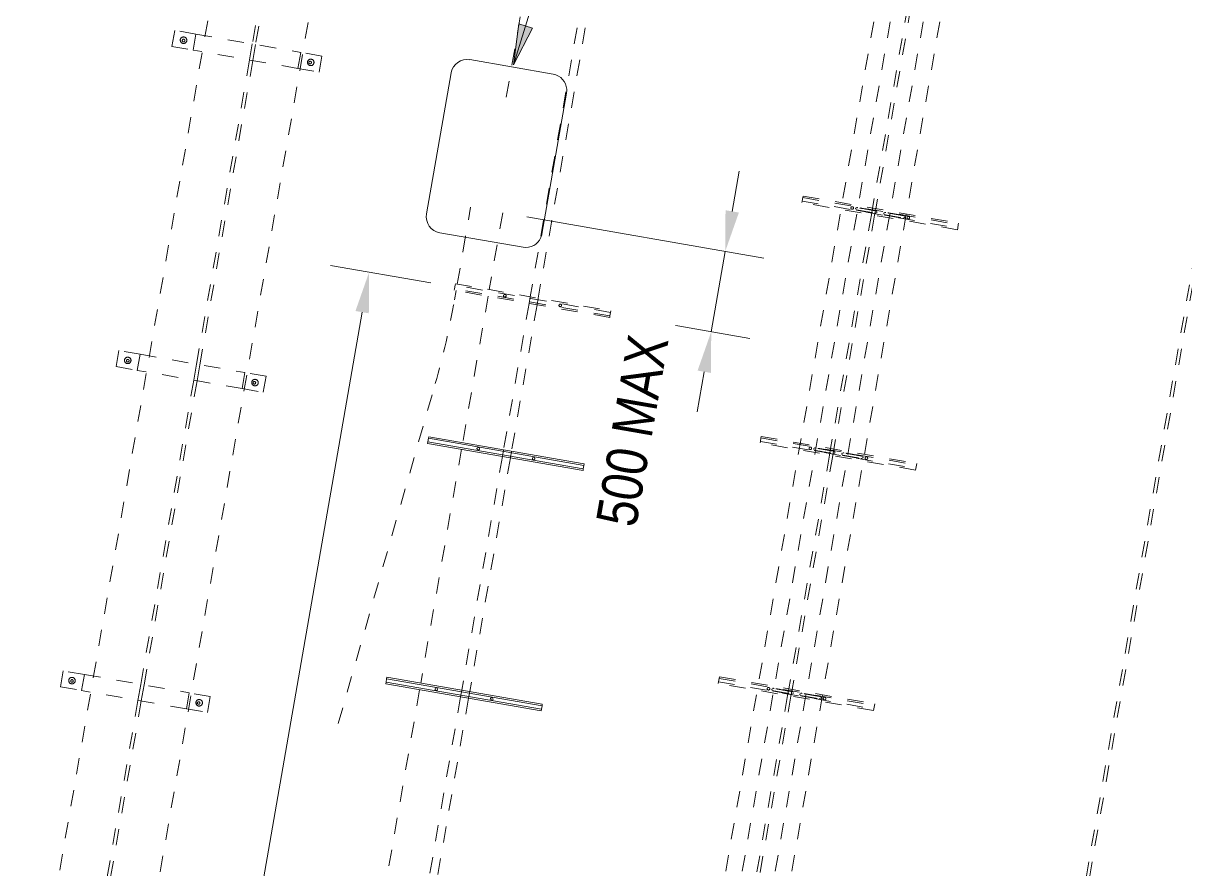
# Model space of a CAD drawing. Header units: metres. Extents: x 2 to 65, y 3 to 557.
# Drawn here: x 36.55 to 43.69, y 521.3 to 526.5 of the extents above; entities that cross this region are included whole.
import ezdxf

# ---------------------------------------------------------------- set-up
doc = ezdxf.new("R2010")
doc.units = ezdxf.units.M
doc.linetypes.add('Dash - Tight', pattern=[0.0045, 0.003, -0.0015])
doc.linetypes.add('JacobsDash', pattern=[0.0045, 0.003, -0.0015])
doc.layers.get('Defpoints').update_dxf_attribs({"color": 41})
for name, color, linetype, lineweight in [('A-ANNO-DIMS', 7, 'Continuous', 9), ('A-DETL', 7, 'Continuous', 13), ('A-GENM', 7, 'Continuous', 35), ('G-ANNO-TEXT', 7, 'Continuous', 9), ('S-BEAM', 7, 'Continuous', 50), ('S-BEAM-HDLN', 7, 'JacobsDash', 18)]:
    doc.layers.add(name, color=color, linetype=linetype, lineweight=lineweight)
doc.styles.add('Arial Narrow_5', font='ARIALN.TTF', dxfattribs={"height": 0.25})
doc.dimstyles.new('Dimension_Standard_O__mm__1', dxfattribs={"dimscale": 0.3048, "dimtxt": 0.255858, "dimasz": 0.82021, "dimexe": 0.787402, "dimexo": 0.492126, "dimgap": 0.492126, "dimtad": 1, "dimdec": 0, "dimlfac": 1000, "dimzin": 0, "dimdsep": 46, "dimtxsty": 'Arial Narrow_5', "dimsah": 1, "dimcen": 0.09, "dimaunit": 1, "dimadec": 4, "dimazin": 0, "dimtfac": 1, "dimtdec": 4, "dimtix": 1, "dimtmove": 0, "dimatfit": 3, "dimfxl": 1, "dimtvp": 1, "dimtfill": 1, "dimtolj": 1, "dimtzin": 0, "dimlwd": 18, "dimlwe": 18, "dimarcsym": 2})
doc.dimstyles.new('Dimension_Standard_O__mm__2', dxfattribs={"dimscale": 0.3048, "dimtxt": 0.255858, "dimasz": 0.82021, "dimexe": 0.787402, "dimexo": 0.492126, "dimgap": 0.492126, "dimtad": 1, "dimdec": 0, "dimlfac": 1000, "dimzin": 0, "dimdsep": 46, "dimtxsty": 'Arial Narrow_5', "dimsah": 1, "dimcen": 0.09, "dimaunit": 1, "dimadec": 4, "dimazin": 0, "dimtfac": 1, "dimtdec": 4, "dimtix": 1, "dimtmove": 2, "dimatfit": 3, "dimfxl": 1, "dimtvp": 1, "dimtfill": 1, "dimtolj": 1, "dimtzin": 0, "dimlwd": 18, "dimlwe": 18, "dimarcsym": 2})

# ---------------------------------------------------------------- blocks, each defined once
blk = doc.blocks.new('T2DPAA-T2D-C3S-TF-XRF-100102_dwg-40805790-DRG-2873251 - SERVICE SUPPORT GENERAL ARRANGEMENT PLAN')
at = {"lineweight": 18}
for p, q in [((41.3904, -680.943), (40.5138, -681.0197)), ((41.5441, -681.5519), (41.4988, -681.0339)), ((40.4229, -681.128), (40.4682, -681.6461)), ((40.5765, -681.737), (41.4532, -681.6603))]:
    blk.add_line(p, q, dxfattribs=at)
at = {"color": 1, "linetype": 'Dash - Tight', "lineweight": 18, "true_color": 0xff0000}
for p, q in [((41.3341, -681.3093), (42.1203, -681.2405)), ((37.3476, -681.2994), (39.5195, -681.3396)), ((40.1456, -681.3129), (40.6241, -681.2711)), ((40.048, -681.3215), (40.1048, -681.3165)), ((40.1222, -681.5157), (39.2117, -681.5954)), ((40.6415, -681.4703), (40.163, -681.5122)), ((39.1708, -681.599), (37.7174, -681.7261)), ((37.6765, -681.7297), (36.2231, -681.8569))]:
    blk.add_line(p, q, dxfattribs=at)
at = {"lineweight": 18}
for centre, start, end in [((41.3991, -681.0426), 5.00012, 95.00012), ((40.5225, -681.1193), 95.00012, 185.00012), ((41.4445, -681.5607), 288.01938, 5.00012), ((40.5678, -681.6374), 185.00012, 261.991), ((41.4445, -681.5607), 275.00012, 287.72611), ((40.5678, -681.6374), 262.28426, 275.00012)]:
    blk.add_arc(centre, 0.1, start, end, dxfattribs=at)
at = {"color": 1, "linetype": 'Dash - Tight', "lineweight": 18, "true_color": 0xff0000}
blk.add_arc((39.6122, -676.3405), 5, 268.93822, 275.00012, dxfattribs=at)
blk = doc.blocks.new('T2DPAA-T2D-PWC-TF-M2D-100101_TrafficSigDesign_rvt-1-DRG-2873251 - SERVICE SUPPORT GENERAL ARRANGEMENT PLAN')
at = {"color": 1, "linetype": 'Dash - Tight', "lineweight": 18, "true_color": 0xff0000, "rotation": 75.11694444444437}
blk.add_blockref('T2DPAA-T2D-C3S-TF-XRF-100102_dwg-40805790-DRG-2873251 - SERVICE SUPPORT GENERAL ARRANGEMENT PLAN', (-1792.1969, 661.0881), dxfattribs=at)
blk = doc.blocks.new('11_GEN_BR08_2 Conduits_Support - 11_GEN_2x100 COMMS-8963229-DRG-2873251 - SERVICE SUPPORT GENERAL ARRANGEMENT PLAN')
at = {"layer": 'A-GENM', "lineweight": 9}
for p, q in [((-0.485, 0.011), (-0.485, 0.0205)), ((-0.485, 0.0205), (0.485, 0.0205)), ((-0.485, -0.011), (-0.485, 0.011)), ((0.485, 0.011), (-0.485, 0.011)), ((0.485, 0.0205), (0.485, 0.011)), ((0.485, 0.011), (0.485, -0.011)), ((-0.485, -0.0205), (-0.485, -0.011)), ((0.485, -0.011), (-0.485, -0.011)), ((0.485, -0.0205), (-0.485, -0.0205)), ((0.485, -0.011), (0.485, -0.0205))]:
    blk.add_line(p, q, dxfattribs=at)
for centre, start, end in [((-0.173, 0), 90, 270), ((-0.173, 0), 270, 90), ((0.173, 0), 90, 270), ((0.173, 0), 270, 90)]:
    blk.add_arc(centre, 0.008, start, end, dxfattribs=at)
blk = doc.blocks.new('11_GEN_BR08_2 Conduits_Support - 11_GEN_2x100 COMMS-V4-DRG-2873251 - SERVICE SUPPORT GENERAL ARRANGEMENT PLAN')
at = {"layer": 'A-GENM', "linetype": 'JacobsDash', "lineweight": 9}
for p, q in [((-0.485, 0.011), (-0.485, 0.0205)), ((-0.485, 0.0205), (0.485, 0.0205)), ((-0.485, -0.011), (-0.485, 0.011)), ((0.485, 0.011), (-0.485, 0.011)), ((0.485, 0.0205), (0.485, 0.011)), ((0.485, 0.011), (0.485, -0.011)), ((-0.485, -0.0205), (-0.485, -0.011)), ((0.485, -0.011), (-0.485, -0.011)), ((0.485, -0.0205), (-0.485, -0.0205)), ((0.485, -0.011), (0.485, -0.0205))]:
    blk.add_line(p, q, dxfattribs=at)
for centre, start, end in [((-0.173, 0), 90, 270), ((-0.173, 0), 270, 90), ((0.173, 0), 90, 270), ((0.173, 0), 270, 90)]:
    blk.add_arc(centre, 0.008, start, end, dxfattribs=at)
blk = doc.blocks.new('11_GEN_BR08_Utilities_Support - 11_GEN_Type 4_Conduits-9349635-DRG-2873251 - SERVICE SUPPORT GENERAL ARRANGEMENT PLAN')
at = {"layer": 'A-GENM', "linetype": 'JacobsDash', "lineweight": 9}
for p, q in [((-0.485, 0.011), (-0.485, 0.0205)), ((-0.485, 0.0205), (0.485, 0.0205)), ((-0.485, -0.011), (-0.485, 0.011)), ((0.485, 0.011), (-0.485, 0.011)), ((0.485, 0.0205), (0.485, 0.011)), ((0.485, 0.011), (0.485, -0.011)), ((-0.485, -0.0205), (-0.485, -0.011)), ((0.485, -0.011), (-0.485, -0.011)), ((0.485, -0.0205), (-0.485, -0.0205)), ((0.485, -0.011), (0.485, -0.0205))]:
    blk.add_line(p, q, dxfattribs=at)
at = {"layer": 'A-GENM', "linetype": 'JacobsDash', "lineweight": 9, "flags": 128}
for points in [[(-0.0295, 0.008), (-0.0295, 0.008), (-0.0297, 0.008), (-0.0299, 0.008), (-0.0302, 0.008), (-0.0307, 0.008), (-0.0312, 0.008), (-0.0318, 0.008), (-0.0324, 0.008), (-0.0332, 0.008), (-0.0341, 0.008), (-0.035, 0.008), (-0.0361, 0.008), (-0.0372, 0.008), (-0.0384, 0.008), (-0.0396, 0.008), (-0.041, 0.008), (-0.0424, 0.008), (-0.0439, 0.008), (-0.0455, 0.008), (-0.0471, 0.008), (-0.0488, 0.008), (-0.0505, 0.008), (-0.0524, 0.008), (-0.0542, 0.008), (-0.0562, 0.008), (-0.0581, 0.008), (-0.0602, 0.008), (-0.0622, 0.008), (-0.0643, 0.008), (-0.0665, 0.008), (-0.0687, 0.008), (-0.0709, 0.008), (-0.0731, 0.008), (-0.0754, 0.008), (-0.0776, 0.008), (-0.0799, 0.008), (-0.0822, 0.008), (-0.0846, 0.008), (-0.0869, 0.008), (-0.0892, 0.008), (-0.0915, 0.008), (-0.0938, 0.008), (-0.0961, 0.008), (-0.0984, 0.008), (-0.1007, 0.008), (-0.1029, 0.008), (-0.1051, 0.008), (-0.1073, 0.008), (-0.1095, 0.008), (-0.1116, 0.008), (-0.1137, 0.008), (-0.1158, 0.008), (-0.1178, 0.008), (-0.1197, 0.008), (-0.1216, 0.008), (-0.1235, 0.008), (-0.1253, 0.008), (-0.127, 0.008), (-0.1287, 0.008), (-0.1303, 0.008), (-0.1318, 0.008), (-0.1333, 0.008), (-0.1347, 0.008), (-0.136, 0.008), (-0.1372, 0.008), (-0.1384, 0.008), (-0.1394, 0.008), (-0.1404, 0.008), (-0.1413, 0.008), (-0.1421, 0.008), (-0.1429, 0.008), (-0.1435, 0.008), (-0.1441, 0.008), (-0.1445, 0.008), (-0.1449, 0.008), (-0.1452, 0.008), (-0.1454, 0.008), (-0.1455, 0.008), (-0.1455, 0.008)], [(0.1455, 0.008), (0.1455, 0.008), (0.1453, 0.008), (0.1451, 0.008), (0.1448, 0.008), (0.1443, 0.008), (0.1438, 0.008), (0.1432, 0.008), (0.1426, 0.008), (0.1418, 0.008), (0.1409, 0.008), (0.14, 0.008), (0.1389, 0.008), (0.1378, 0.008), (0.1366, 0.008), (0.1354, 0.008), (0.134, 0.008), (0.1326, 0.008), (0.1311, 0.008), (0.1295, 0.008), (0.1279, 0.008), (0.1262, 0.008), (0.1245, 0.008), (0.1226, 0.008), (0.1208, 0.008), (0.1188, 0.008), (0.1169, 0.008), (0.1148, 0.008), (0.1128, 0.008), (0.1107, 0.008), (0.1085, 0.008), (0.1063, 0.008), (0.1041, 0.008), (0.1019, 0.008), (0.0996, 0.008), (0.0974, 0.008), (0.0951, 0.008), (0.0928, 0.008), (0.0904, 0.008), (0.0881, 0.008), (0.0858, 0.008), (0.0835, 0.008), (0.0812, 0.008), (0.0789, 0.008), (0.0766, 0.008), (0.0743, 0.008), (0.0721, 0.008), (0.0699, 0.008), (0.0677, 0.008), (0.0655, 0.008), (0.0634, 0.008), (0.0613, 0.008), (0.0592, 0.008), (0.0572, 0.008), (0.0553, 0.008), (0.0534, 0.008), (0.0515, 0.008), (0.0497, 0.008), (0.048, 0.008), (0.0463, 0.008), (0.0447, 0.008), (0.0432, 0.008), (0.0417, 0.008), (0.0403, 0.008), (0.039, 0.008), (0.0378, 0.008), (0.0366, 0.008), (0.0356, 0.008), (0.0346, 0.008), (0.0337, 0.008), (0.0329, 0.008), (0.0321, 0.008), (0.0315, 0.008), (0.0309, 0.008), (0.0305, 0.008), (0.0301, 0.008), (0.0298, 0.008), (0.0296, 0.008), (0.0295, 0.008), (0.0295, 0.008)], [(-0.1455, -0.008), (-0.1455, -0.008), (-0.1453, -0.008), (-0.1451, -0.008), (-0.1448, -0.008), (-0.1443, -0.008), (-0.1438, -0.008), (-0.1432, -0.008), (-0.1426, -0.008), (-0.1418, -0.008), (-0.1409, -0.008), (-0.14, -0.008), (-0.1389, -0.008), (-0.1378, -0.008), (-0.1366, -0.008), (-0.1354, -0.008), (-0.134, -0.008), (-0.1326, -0.008), (-0.1311, -0.008), (-0.1295, -0.008), (-0.1279, -0.008), (-0.1262, -0.008), (-0.1245, -0.008), (-0.1226, -0.008), (-0.1208, -0.008), (-0.1188, -0.008), (-0.1169, -0.008), (-0.1148, -0.008), (-0.1128, -0.008), (-0.1107, -0.008), (-0.1085, -0.008), (-0.1063, -0.008), (-0.1041, -0.008), (-0.1019, -0.008), (-0.0996, -0.008), (-0.0974, -0.008), (-0.0951, -0.008), (-0.0928, -0.008), (-0.0904, -0.008), (-0.0881, -0.008), (-0.0858, -0.008), (-0.0835, -0.008), (-0.0812, -0.008), (-0.0789, -0.008), (-0.0766, -0.008), (-0.0743, -0.008), (-0.0721, -0.008), (-0.0699, -0.008), (-0.0677, -0.008), (-0.0655, -0.008), (-0.0634, -0.008), (-0.0613, -0.008), (-0.0592, -0.008), (-0.0572, -0.008), (-0.0553, -0.008), (-0.0534, -0.008), (-0.0515, -0.008), (-0.0497, -0.008), (-0.048, -0.008), (-0.0463, -0.008), (-0.0447, -0.008), (-0.0432, -0.008), (-0.0417, -0.008), (-0.0403, -0.008), (-0.039, -0.008), (-0.0378, -0.008), (-0.0366, -0.008), (-0.0356, -0.008), (-0.0346, -0.008), (-0.0337, -0.008), (-0.0329, -0.008), (-0.0321, -0.008), (-0.0315, -0.008), (-0.0309, -0.008), (-0.0305, -0.008), (-0.0301, -0.008), (-0.0298, -0.008), (-0.0296, -0.008), (-0.0295, -0.008), (-0.0295, -0.008)], [(0.0295, -0.008), (0.0295, -0.008), (0.0297, -0.008), (0.0299, -0.008), (0.0302, -0.008), (0.0307, -0.008), (0.0312, -0.008), (0.0318, -0.008), (0.0324, -0.008), (0.0332, -0.008), (0.0341, -0.008), (0.035, -0.008), (0.0361, -0.008), (0.0372, -0.008), (0.0384, -0.008), (0.0396, -0.008), (0.041, -0.008), (0.0424, -0.008), (0.0439, -0.008), (0.0455, -0.008), (0.0471, -0.008), (0.0488, -0.008), (0.0505, -0.008), (0.0524, -0.008), (0.0542, -0.008), (0.0562, -0.008), (0.0581, -0.008), (0.0602, -0.008), (0.0622, -0.008), (0.0643, -0.008), (0.0665, -0.008), (0.0687, -0.008), (0.0709, -0.008), (0.0731, -0.008), (0.0754, -0.008), (0.0776, -0.008), (0.0799, -0.008), (0.0822, -0.008), (0.0846, -0.008), (0.0869, -0.008), (0.0892, -0.008), (0.0915, -0.008), (0.0938, -0.008), (0.0961, -0.008), (0.0984, -0.008), (0.1007, -0.008), (0.1029, -0.008), (0.1051, -0.008), (0.1073, -0.008), (0.1095, -0.008), (0.1116, -0.008), (0.1137, -0.008), (0.1158, -0.008), (0.1178, -0.008), (0.1197, -0.008), (0.1216, -0.008), (0.1235, -0.008), (0.1253, -0.008), (0.127, -0.008), (0.1287, -0.008), (0.1303, -0.008), (0.1318, -0.008), (0.1333, -0.008), (0.1347, -0.008), (0.136, -0.008), (0.1372, -0.008), (0.1384, -0.008), (0.1394, -0.008), (0.1404, -0.008), (0.1413, -0.008), (0.1421, -0.008), (0.1429, -0.008), (0.1435, -0.008), (0.1441, -0.008), (0.1445, -0.008), (0.1449, -0.008), (0.1452, -0.008), (0.1454, -0.008), (0.1455, -0.008), (0.1455, -0.008)]]:
    blk.add_lwpolyline(points, dxfattribs=at)
at = {"layer": 'A-GENM', "linetype": 'JacobsDash', "lineweight": 9}
for centre, start, end in [((-0.175, 0), 90, 270), ((-0.175, 0), 270, 90), ((-0.1455, 0), 150, 180), ((-0.1455, 0), 77.05931, 120), ((-0.0295, 0), 60, 117.72418), ((-0.0295, 0), 0, 30), ((-0.0295, 0), 330, 360), ((0.0295, 0), 150, 180), ((0.0295, 0), 77.05931, 120), ((0.1455, 0), 60, 117.72418), ((0.1455, 0), 0, 30), ((0.1455, 0), 330, 360), ((0.175, 0), 90, 270), ((0.175, 0), 270, 90), ((-0.1455, 0), 180, 210), ((-0.1455, 0), 240, 282.94069), ((-0.0295, 0), 242.27582, 300), ((0.0295, 0), 180, 210), ((0.0295, 0), 240, 282.94069), ((0.1455, 0), 242.27582, 300)]:
    blk.add_arc(centre, 0.008, start, end, dxfattribs=at)
blk = doc.blocks.new('11_GEN_BR08_Utilities_Support - 11_GEN_Type 4_Conduits-9349532-DRG-2873251 - SERVICE SUPPORT GENERAL ARRANGEMENT PLAN')
at = {"layer": 'A-GENM', "linetype": 'JacobsDash', "lineweight": 9}
for p, q in [((-0.485, 0.011), (-0.485, 0.0205)), ((-0.485, 0.0205), (0.485, 0.0205)), ((-0.485, -0.011), (-0.485, 0.011)), ((0.485, 0.011), (-0.485, 0.011)), ((0.485, 0.0205), (0.485, 0.011)), ((0.485, 0.011), (0.485, -0.011)), ((-0.485, -0.0205), (-0.485, -0.011)), ((0.485, -0.011), (-0.485, -0.011)), ((0.485, -0.0205), (-0.485, -0.0205)), ((0.485, -0.011), (0.485, -0.0205))]:
    blk.add_line(p, q, dxfattribs=at)
at = {"layer": 'A-GENM', "linetype": 'JacobsDash', "lineweight": 9, "flags": 128}
for points in [[(-0.0295, 0.008), (-0.0295, 0.008), (-0.0297, 0.008), (-0.0299, 0.008), (-0.0302, 0.008), (-0.0307, 0.008), (-0.0312, 0.008), (-0.0318, 0.008), (-0.0324, 0.008), (-0.0332, 0.008), (-0.0341, 0.008), (-0.035, 0.008), (-0.0361, 0.008), (-0.0372, 0.008), (-0.0384, 0.008), (-0.0396, 0.008), (-0.041, 0.008), (-0.0424, 0.008), (-0.0439, 0.008), (-0.0455, 0.008), (-0.0471, 0.008), (-0.0488, 0.008), (-0.0505, 0.008), (-0.0524, 0.008), (-0.0542, 0.008), (-0.0562, 0.008), (-0.0581, 0.008), (-0.0602, 0.008), (-0.0622, 0.008), (-0.0643, 0.008), (-0.0665, 0.008), (-0.0687, 0.008), (-0.0709, 0.008), (-0.0731, 0.008), (-0.0754, 0.008), (-0.0776, 0.008), (-0.0799, 0.008), (-0.0822, 0.008), (-0.0846, 0.008), (-0.0869, 0.008), (-0.0892, 0.008), (-0.0915, 0.008), (-0.0938, 0.008), (-0.0961, 0.008), (-0.0984, 0.008), (-0.1007, 0.008), (-0.1029, 0.008), (-0.1051, 0.008), (-0.1073, 0.008), (-0.1095, 0.008), (-0.1116, 0.008), (-0.1137, 0.008), (-0.1158, 0.008), (-0.1178, 0.008), (-0.1197, 0.008), (-0.1216, 0.008), (-0.1235, 0.008), (-0.1253, 0.008), (-0.127, 0.008), (-0.1287, 0.008), (-0.1303, 0.008), (-0.1318, 0.008), (-0.1333, 0.008), (-0.1347, 0.008), (-0.136, 0.008), (-0.1372, 0.008), (-0.1384, 0.008), (-0.1394, 0.008), (-0.1404, 0.008), (-0.1413, 0.008), (-0.1421, 0.008), (-0.1429, 0.008), (-0.1435, 0.008), (-0.1441, 0.008), (-0.1445, 0.008), (-0.1449, 0.008), (-0.1452, 0.008), (-0.1454, 0.008), (-0.1455, 0.008), (-0.1455, 0.008)], [(0.1455, 0.008), (0.1455, 0.008), (0.1453, 0.008), (0.1451, 0.008), (0.1448, 0.008), (0.1443, 0.008), (0.1438, 0.008), (0.1432, 0.008), (0.1426, 0.008), (0.1418, 0.008), (0.1409, 0.008), (0.14, 0.008), (0.1389, 0.008), (0.1378, 0.008), (0.1366, 0.008), (0.1354, 0.008), (0.134, 0.008), (0.1326, 0.008), (0.1311, 0.008), (0.1295, 0.008), (0.1279, 0.008), (0.1262, 0.008), (0.1245, 0.008), (0.1226, 0.008), (0.1208, 0.008), (0.1188, 0.008), (0.1169, 0.008), (0.1148, 0.008), (0.1128, 0.008), (0.1107, 0.008), (0.1085, 0.008), (0.1063, 0.008), (0.1041, 0.008), (0.1019, 0.008), (0.0996, 0.008), (0.0974, 0.008), (0.0951, 0.008), (0.0928, 0.008), (0.0904, 0.008), (0.0881, 0.008), (0.0858, 0.008), (0.0835, 0.008), (0.0812, 0.008), (0.0789, 0.008), (0.0766, 0.008), (0.0743, 0.008), (0.0721, 0.008), (0.0699, 0.008), (0.0677, 0.008), (0.0655, 0.008), (0.0634, 0.008), (0.0613, 0.008), (0.0592, 0.008), (0.0572, 0.008), (0.0553, 0.008), (0.0534, 0.008), (0.0515, 0.008), (0.0497, 0.008), (0.048, 0.008), (0.0463, 0.008), (0.0447, 0.008), (0.0432, 0.008), (0.0417, 0.008), (0.0403, 0.008), (0.039, 0.008), (0.0378, 0.008), (0.0366, 0.008), (0.0356, 0.008), (0.0346, 0.008), (0.0337, 0.008), (0.0329, 0.008), (0.0321, 0.008), (0.0315, 0.008), (0.0309, 0.008), (0.0305, 0.008), (0.0301, 0.008), (0.0298, 0.008), (0.0296, 0.008), (0.0295, 0.008), (0.0295, 0.008)], [(-0.1455, -0.008), (-0.1455, -0.008), (-0.1453, -0.008), (-0.1451, -0.008), (-0.1448, -0.008), (-0.1443, -0.008), (-0.1438, -0.008), (-0.1432, -0.008), (-0.1426, -0.008), (-0.1418, -0.008), (-0.1409, -0.008), (-0.14, -0.008), (-0.1389, -0.008), (-0.1378, -0.008), (-0.1366, -0.008), (-0.1354, -0.008), (-0.134, -0.008), (-0.1326, -0.008), (-0.1311, -0.008), (-0.1295, -0.008), (-0.1279, -0.008), (-0.1262, -0.008), (-0.1245, -0.008), (-0.1226, -0.008), (-0.1208, -0.008), (-0.1188, -0.008), (-0.1169, -0.008), (-0.1148, -0.008), (-0.1128, -0.008), (-0.1107, -0.008), (-0.1085, -0.008), (-0.1063, -0.008), (-0.1041, -0.008), (-0.1019, -0.008), (-0.0996, -0.008), (-0.0974, -0.008), (-0.0951, -0.008), (-0.0928, -0.008), (-0.0904, -0.008), (-0.0881, -0.008), (-0.0858, -0.008), (-0.0835, -0.008), (-0.0812, -0.008), (-0.0789, -0.008), (-0.0766, -0.008), (-0.0743, -0.008), (-0.0721, -0.008), (-0.0699, -0.008), (-0.0677, -0.008), (-0.0655, -0.008), (-0.0634, -0.008), (-0.0613, -0.008), (-0.0592, -0.008), (-0.0572, -0.008), (-0.0553, -0.008), (-0.0534, -0.008), (-0.0515, -0.008), (-0.0497, -0.008), (-0.048, -0.008), (-0.0463, -0.008), (-0.0447, -0.008), (-0.0432, -0.008), (-0.0417, -0.008), (-0.0403, -0.008), (-0.039, -0.008), (-0.0378, -0.008), (-0.0366, -0.008), (-0.0356, -0.008), (-0.0346, -0.008), (-0.0337, -0.008), (-0.0329, -0.008), (-0.0321, -0.008), (-0.0315, -0.008), (-0.0309, -0.008), (-0.0305, -0.008), (-0.0301, -0.008), (-0.0298, -0.008), (-0.0296, -0.008), (-0.0295, -0.008), (-0.0295, -0.008)], [(0.0295, -0.008), (0.0295, -0.008), (0.0297, -0.008), (0.0299, -0.008), (0.0302, -0.008), (0.0307, -0.008), (0.0312, -0.008), (0.0318, -0.008), (0.0324, -0.008), (0.0332, -0.008), (0.0341, -0.008), (0.035, -0.008), (0.0361, -0.008), (0.0372, -0.008), (0.0384, -0.008), (0.0396, -0.008), (0.041, -0.008), (0.0424, -0.008), (0.0439, -0.008), (0.0455, -0.008), (0.0471, -0.008), (0.0488, -0.008), (0.0505, -0.008), (0.0524, -0.008), (0.0542, -0.008), (0.0562, -0.008), (0.0581, -0.008), (0.0602, -0.008), (0.0622, -0.008), (0.0643, -0.008), (0.0665, -0.008), (0.0687, -0.008), (0.0709, -0.008), (0.0731, -0.008), (0.0754, -0.008), (0.0776, -0.008), (0.0799, -0.008), (0.0822, -0.008), (0.0846, -0.008), (0.0869, -0.008), (0.0892, -0.008), (0.0915, -0.008), (0.0938, -0.008), (0.0961, -0.008), (0.0984, -0.008), (0.1007, -0.008), (0.1029, -0.008), (0.1051, -0.008), (0.1073, -0.008), (0.1095, -0.008), (0.1116, -0.008), (0.1137, -0.008), (0.1158, -0.008), (0.1178, -0.008), (0.1197, -0.008), (0.1216, -0.008), (0.1235, -0.008), (0.1253, -0.008), (0.127, -0.008), (0.1287, -0.008), (0.1303, -0.008), (0.1318, -0.008), (0.1333, -0.008), (0.1347, -0.008), (0.136, -0.008), (0.1372, -0.008), (0.1384, -0.008), (0.1394, -0.008), (0.1404, -0.008), (0.1413, -0.008), (0.1421, -0.008), (0.1429, -0.008), (0.1435, -0.008), (0.1441, -0.008), (0.1445, -0.008), (0.1449, -0.008), (0.1452, -0.008), (0.1454, -0.008), (0.1455, -0.008), (0.1455, -0.008)]]:
    blk.add_lwpolyline(points, dxfattribs=at)
at = {"layer": 'A-GENM', "linetype": 'JacobsDash', "lineweight": 9}
for centre, start, end in [((-0.175, 0), 90, 270), ((-0.175, 0), 270, 90), ((-0.1455, 0), 150, 180), ((-0.1455, 0), 77.05931, 120), ((-0.0295, 0), 60, 117.72418), ((-0.0295, 0), 0, 30), ((-0.0295, 0), 330, 360), ((0.0295, 0), 150, 180), ((0.0295, 0), 77.05931, 114.36864), ((0.1455, 0), 60, 117.72418), ((0.1455, 0), 0, 30), ((0.1455, 0), 330, 360), ((0.175, 0), 90, 270), ((0.175, 0), 270, 90), ((-0.1455, 0), 180, 210), ((-0.1455, 0), 240, 282.94069), ((-0.0295, 0), 242.27582, 300), ((0.0295, 0), 180, 210), ((0.0295, 0), 242.20121, 282.94069), ((0.1455, 0), 242.27582, 300)]:
    blk.add_arc(centre, 0.008, start, end, dxfattribs=at)
blk = doc.blocks.new('11_GEN_BR08_Utilities_Support - 11_GEN_Type 4_Conduits-9349556-DRG-2873251 - SERVICE SUPPORT GENERAL ARRANGEMENT PLAN')
at = {"layer": 'A-GENM', "linetype": 'JacobsDash', "lineweight": 9}
for p, q in [((-0.485, 0.011), (-0.485, 0.0205)), ((-0.485, 0.0205), (0.485, 0.0205)), ((-0.485, -0.011), (-0.485, 0.011)), ((0.485, 0.011), (-0.485, 0.011)), ((0.485, 0.0205), (0.485, 0.011)), ((0.485, 0.011), (0.485, -0.011)), ((-0.485, -0.0205), (-0.485, -0.011)), ((0.485, -0.011), (-0.485, -0.011)), ((0.485, -0.0205), (-0.485, -0.0205)), ((0.485, -0.011), (0.485, -0.0205))]:
    blk.add_line(p, q, dxfattribs=at)
at = {"layer": 'A-GENM', "linetype": 'JacobsDash', "lineweight": 9, "flags": 128}
for points in [[(-0.0295, 0.008), (-0.0295, 0.008), (-0.0297, 0.008), (-0.0299, 0.008), (-0.0302, 0.008), (-0.0307, 0.008), (-0.0312, 0.008), (-0.0318, 0.008), (-0.0324, 0.008), (-0.0332, 0.008), (-0.0341, 0.008), (-0.035, 0.008), (-0.0361, 0.008), (-0.0372, 0.008), (-0.0384, 0.008), (-0.0396, 0.008), (-0.041, 0.008), (-0.0424, 0.008), (-0.0439, 0.008), (-0.0455, 0.008), (-0.0471, 0.008), (-0.0488, 0.008), (-0.0505, 0.008), (-0.0524, 0.008), (-0.0542, 0.008), (-0.0562, 0.008), (-0.0581, 0.008), (-0.0602, 0.008), (-0.0622, 0.008), (-0.0643, 0.008), (-0.0665, 0.008), (-0.0687, 0.008), (-0.0709, 0.008), (-0.0731, 0.008), (-0.0754, 0.008), (-0.0776, 0.008), (-0.0799, 0.008), (-0.0822, 0.008), (-0.0846, 0.008), (-0.0869, 0.008), (-0.0892, 0.008), (-0.0915, 0.008), (-0.0938, 0.008), (-0.0961, 0.008), (-0.0984, 0.008), (-0.1007, 0.008), (-0.1029, 0.008), (-0.1051, 0.008), (-0.1073, 0.008), (-0.1095, 0.008), (-0.1116, 0.008), (-0.1137, 0.008), (-0.1158, 0.008), (-0.1178, 0.008), (-0.1197, 0.008), (-0.1216, 0.008), (-0.1235, 0.008), (-0.1253, 0.008), (-0.127, 0.008), (-0.1287, 0.008), (-0.1303, 0.008), (-0.1318, 0.008), (-0.1333, 0.008), (-0.1347, 0.008), (-0.136, 0.008), (-0.1372, 0.008), (-0.1384, 0.008), (-0.1394, 0.008), (-0.1404, 0.008), (-0.1413, 0.008), (-0.1421, 0.008), (-0.1429, 0.008), (-0.1435, 0.008), (-0.1441, 0.008), (-0.1445, 0.008), (-0.1449, 0.008), (-0.1452, 0.008), (-0.1454, 0.008), (-0.1455, 0.008), (-0.1455, 0.008)], [(0.1455, 0.008), (0.1455, 0.008), (0.1453, 0.008), (0.1451, 0.008), (0.1448, 0.008), (0.1443, 0.008), (0.1438, 0.008), (0.1432, 0.008), (0.1426, 0.008), (0.1418, 0.008), (0.1409, 0.008), (0.14, 0.008), (0.1389, 0.008), (0.1378, 0.008), (0.1366, 0.008), (0.1354, 0.008), (0.134, 0.008), (0.1326, 0.008), (0.1311, 0.008), (0.1295, 0.008), (0.1279, 0.008), (0.1262, 0.008), (0.1245, 0.008), (0.1226, 0.008), (0.1208, 0.008), (0.1188, 0.008), (0.1169, 0.008), (0.1148, 0.008), (0.1128, 0.008), (0.1107, 0.008), (0.1085, 0.008), (0.1063, 0.008), (0.1041, 0.008), (0.1019, 0.008), (0.0996, 0.008), (0.0974, 0.008), (0.0951, 0.008), (0.0928, 0.008), (0.0904, 0.008), (0.0881, 0.008), (0.0858, 0.008), (0.0835, 0.008), (0.0812, 0.008), (0.0789, 0.008), (0.0766, 0.008), (0.0743, 0.008), (0.0721, 0.008), (0.0699, 0.008), (0.0677, 0.008), (0.0655, 0.008), (0.0634, 0.008), (0.0613, 0.008), (0.0592, 0.008), (0.0572, 0.008), (0.0553, 0.008), (0.0534, 0.008), (0.0515, 0.008), (0.0497, 0.008), (0.048, 0.008), (0.0463, 0.008), (0.0447, 0.008), (0.0432, 0.008), (0.0417, 0.008), (0.0403, 0.008), (0.039, 0.008), (0.0378, 0.008), (0.0366, 0.008), (0.0356, 0.008), (0.0346, 0.008), (0.0337, 0.008), (0.0329, 0.008), (0.0321, 0.008), (0.0315, 0.008), (0.0309, 0.008), (0.0305, 0.008), (0.0301, 0.008), (0.0298, 0.008), (0.0296, 0.008), (0.0295, 0.008), (0.0295, 0.008)], [(-0.1455, -0.008), (-0.1455, -0.008), (-0.1453, -0.008), (-0.1451, -0.008), (-0.1448, -0.008), (-0.1443, -0.008), (-0.1438, -0.008), (-0.1432, -0.008), (-0.1426, -0.008), (-0.1418, -0.008), (-0.1409, -0.008), (-0.14, -0.008), (-0.1389, -0.008), (-0.1378, -0.008), (-0.1366, -0.008), (-0.1354, -0.008), (-0.134, -0.008), (-0.1326, -0.008), (-0.1311, -0.008), (-0.1295, -0.008), (-0.1279, -0.008), (-0.1262, -0.008), (-0.1245, -0.008), (-0.1226, -0.008), (-0.1208, -0.008), (-0.1188, -0.008), (-0.1169, -0.008), (-0.1148, -0.008), (-0.1128, -0.008), (-0.1107, -0.008), (-0.1085, -0.008), (-0.1063, -0.008), (-0.1041, -0.008), (-0.1019, -0.008), (-0.0996, -0.008), (-0.0974, -0.008), (-0.0951, -0.008), (-0.0928, -0.008), (-0.0904, -0.008), (-0.0881, -0.008), (-0.0858, -0.008), (-0.0835, -0.008), (-0.0812, -0.008), (-0.0789, -0.008), (-0.0766, -0.008), (-0.0743, -0.008), (-0.0721, -0.008), (-0.0699, -0.008), (-0.0677, -0.008), (-0.0655, -0.008), (-0.0634, -0.008), (-0.0613, -0.008), (-0.0592, -0.008), (-0.0572, -0.008), (-0.0553, -0.008), (-0.0534, -0.008), (-0.0515, -0.008), (-0.0497, -0.008), (-0.048, -0.008), (-0.0463, -0.008), (-0.0447, -0.008), (-0.0432, -0.008), (-0.0417, -0.008), (-0.0403, -0.008), (-0.039, -0.008), (-0.0378, -0.008), (-0.0366, -0.008), (-0.0356, -0.008), (-0.0346, -0.008), (-0.0337, -0.008), (-0.0329, -0.008), (-0.0321, -0.008), (-0.0315, -0.008), (-0.0309, -0.008), (-0.0305, -0.008), (-0.0301, -0.008), (-0.0298, -0.008), (-0.0296, -0.008), (-0.0295, -0.008), (-0.0295, -0.008)], [(0.0295, -0.008), (0.0295, -0.008), (0.0297, -0.008), (0.0299, -0.008), (0.0302, -0.008), (0.0307, -0.008), (0.0312, -0.008), (0.0318, -0.008), (0.0324, -0.008), (0.0332, -0.008), (0.0341, -0.008), (0.035, -0.008), (0.0361, -0.008), (0.0372, -0.008), (0.0384, -0.008), (0.0396, -0.008), (0.041, -0.008), (0.0424, -0.008), (0.0439, -0.008), (0.0455, -0.008), (0.0471, -0.008), (0.0488, -0.008), (0.0505, -0.008), (0.0524, -0.008), (0.0542, -0.008), (0.0562, -0.008), (0.0581, -0.008), (0.0602, -0.008), (0.0622, -0.008), (0.0643, -0.008), (0.0665, -0.008), (0.0687, -0.008), (0.0709, -0.008), (0.0731, -0.008), (0.0754, -0.008), (0.0776, -0.008), (0.0799, -0.008), (0.0822, -0.008), (0.0846, -0.008), (0.0869, -0.008), (0.0892, -0.008), (0.0915, -0.008), (0.0938, -0.008), (0.0961, -0.008), (0.0984, -0.008), (0.1007, -0.008), (0.1029, -0.008), (0.1051, -0.008), (0.1073, -0.008), (0.1095, -0.008), (0.1116, -0.008), (0.1137, -0.008), (0.1158, -0.008), (0.1178, -0.008), (0.1197, -0.008), (0.1216, -0.008), (0.1235, -0.008), (0.1253, -0.008), (0.127, -0.008), (0.1287, -0.008), (0.1303, -0.008), (0.1318, -0.008), (0.1333, -0.008), (0.1347, -0.008), (0.136, -0.008), (0.1372, -0.008), (0.1384, -0.008), (0.1394, -0.008), (0.1404, -0.008), (0.1413, -0.008), (0.1421, -0.008), (0.1429, -0.008), (0.1435, -0.008), (0.1441, -0.008), (0.1445, -0.008), (0.1449, -0.008), (0.1452, -0.008), (0.1454, -0.008), (0.1455, -0.008), (0.1455, -0.008)]]:
    blk.add_lwpolyline(points, dxfattribs=at)
at = {"layer": 'A-GENM', "linetype": 'JacobsDash', "lineweight": 9}
for centre, start, end in [((-0.175, 0), 90, 270), ((-0.175, 0), 270, 90), ((-0.1455, 0), 150, 180), ((-0.1455, 0), 77.05931, 120), ((-0.0295, 0), 60, 117.72418), ((-0.0295, 0), 0, 30), ((-0.0295, 0), 330, 360), ((0.0295, 0), 150, 180), ((0.0295, 0), 77.05931, 120), ((0.1455, 0), 60, 117.72418), ((0.1455, 0), 0, 30), ((0.1455, 0), 330, 360), ((0.175, 0), 90, 270), ((0.175, 0), 270, 90), ((-0.1455, 0), 180, 210), ((-0.1455, 0), 240, 282.94069), ((-0.0295, 0), 242.27582, 300), ((0.0295, 0), 180, 210), ((0.0295, 0), 240, 282.94069), ((0.1455, 0), 242.27582, 300)]:
    blk.add_arc(centre, 0.008, start, end, dxfattribs=at)
blk = doc.blocks.new('11_GEN_559od Pipe_Support - 11_GEN_610 drain pipe COMMS-9352295-DRG-2873251 - SERVICE SUPPORT GENERAL ARRANGEMENT PLAN')
at = {"layer": 'A-GENM', "linetype": 'JacobsDash', "lineweight": 9}
for p, q in [((-0.459, -0.0518), (-0.459, 0.0482)), ((-0.3271, 0.0482), (-0.459, 0.0482)), ((-0.3271, 0.0482), (0.3271, 0.0482)), ((-0.3271, 0.0482), (-0.3271, -0.0518)), ((0.3271, -0.0518), (0.3271, 0.0482)), ((0.459, 0.0482), (0.3271, 0.0482)), ((0.459, 0.0482), (0.459, -0.0518)), ((-0.459, -0.0518), (-0.3271, -0.0518)), ((0.3271, -0.0518), (-0.3271, -0.0518)), ((0.3271, -0.0518), (0.459, -0.0518))]:
    blk.add_line(p, q, dxfattribs=at)
for centre, radius, start, end in [((-0.3985, -0.0018), 0.02, 90, 270), ((-0.395, 0), 0.008, 90, 270), ((-0.3985, -0.0018), 0.02, 270, 90), ((-0.395, 0), 0.008, 270, 90), ((0.3955, -0.0018), 0.02, 90, 270), ((0.395, 0), 0.008, 90, 270), ((0.395, 0), 0.008, 270, 90), ((0.3955, -0.0018), 0.02, 270, 90)]:
    blk.add_arc(centre, radius, start, end, dxfattribs=at)
blk = doc.blocks.new('06_SFR_GCT_Girder_SuperT_BR08Edge_CS - Super T - 1815-6270390-DRG-2873251 - SERVICE SUPPORT GENERAL ARRANGEMENT PLAN')
at = {"layer": 'S-BEAM', "color": 252, "linetype": 'JacobsDash', "lineweight": 9, "true_color": 0x888888}
blk.add_line((-1115.4748, 544.5921), (-1121.647, 509.1638), dxfattribs=at)
blk = doc.blocks.new('06_SFR_GCT_Girder_SuperT_BR08Edge_CS - Super T - 1815-6270051-DRG-2873251 - SERVICE SUPPORT GENERAL ARRANGEMENT PLAN')
at = {"layer": 'S-BEAM', "color": 252, "linetype": 'JacobsDash', "lineweight": 9, "true_color": 0x888888}
for p, q in [((-1115.4954, 544.5925), (-1121.6676, 509.1642)), ((-1120.6055, 526.7945), (-1120.8559, 525.3571)), ((-1120.863, 525.3167), (-1121.1134, 523.8794)), ((-1121.1204, 523.839), (-1121.3708, 522.4016)), ((-1121.3779, 522.3613), (-1121.6283, 520.9239))]:
    blk.add_line(p, q, dxfattribs=at)
at = {"layer": 'S-BEAM-HDLN', "color": 252, "lineweight": 9, "true_color": 0x888888}
for p, q in [((-1120.856, 525.3571), (-1120.863, 525.3168)), ((-1121.1134, 523.8793), (-1121.1204, 523.839)), ((-1121.3709, 522.4016), (-1121.3779, 522.3613))]:
    blk.add_line(p, q, dxfattribs=at)
blk = doc.blocks.new('06_SFR_GCT_Girder_SuperT_BR08Edge_CS - Super T - 1815-6269499-DRG-2873251 - SERVICE SUPPORT GENERAL ARRANGEMENT PLAN')
at = {"layer": 'S-BEAM', "color": 252, "linetype": 'JacobsDash', "lineweight": 9, "true_color": 0x888888}
for p, q in [((-1119.4839, 544.596), (-1122.9315, 524.8071)), ((-1124.3406, 528.2524), (-1124.6692, 526.3663)), ((-1124.6864, 526.2678), (-1125.0121, 524.398)), ((-1122.9385, 524.7667), (-1123.0954, 523.8662)), ((-1125.0293, 524.2995), (-1125.3551, 522.4297)), ((-1123.1024, 523.8258), (-1123.3528, 522.3885)), ((-1123.3599, 522.3481), (-1123.6103, 520.9107)), ((-1125.3722, 522.3311), (-1125.698, 520.4613))]:
    blk.add_line(p, q, dxfattribs=at)
at = {"layer": 'S-BEAM-HDLN', "color": 252, "lineweight": 9, "true_color": 0x888888}
for p, q in [((-1124.6692, 526.3663), (-1124.6864, 526.2679)), ((-1122.9315, 524.807), (-1122.9385, 524.7667)), ((-1125.0122, 524.3979), (-1125.0293, 524.2995)), ((-1123.0954, 523.8662), (-1123.1024, 523.8259)), ((-1125.3551, 522.4296), (-1125.3722, 522.3312)), ((-1123.3528, 522.3884), (-1123.3598, 522.3481))]:
    blk.add_line(p, q, dxfattribs=at)
blk = doc.blocks.new('06_SFR_GCT_Girder_SuperT_BR08Edge_CS - Super T - 1815-6268857-DRG-2873251 - SERVICE SUPPORT GENERAL ARRANGEMENT PLAN')
at = {"layer": 'S-BEAM', "color": 252, "linetype": 'JacobsDash', "lineweight": 9, "true_color": 0x888888}
for p, q in [((-1124.3607, 528.2559), (-1124.6893, 526.3698)), ((-1124.7065, 526.2713), (-1125.0322, 524.4015)), ((-1125.0494, 524.303), (-1125.3752, 522.4332)), ((-1125.3923, 522.3346), (-1125.7181, 520.4648))]:
    blk.add_line(p, q, dxfattribs=at)
at = {"layer": 'S-BEAM-HDLN', "color": 252, "lineweight": 9, "true_color": 0x888888}
for p, q in [((-1124.6893, 526.3698), (-1124.7065, 526.2714)), ((-1125.0323, 524.4014), (-1125.0494, 524.303)), ((-1125.3752, 522.4331), (-1125.3923, 522.3347))]:
    blk.add_line(p, q, dxfattribs=at)
blk = doc.blocks.new('06_SFR_GCT_Girder_SuperT_BR08Edge_CS - Super T - 1815-6269797-DRG-2873251 - SERVICE SUPPORT GENERAL ARRANGEMENT PLAN')
at = {"layer": 'S-BEAM', "color": 252, "linetype": 'JacobsDash', "lineweight": 9, "true_color": 0x888888}
for p, q in [((-1119.5343, 544.596), (-1122.9804, 524.8156)), ((-1120.6256, 526.798), (-1120.876, 525.3606)), ((-1120.8831, 525.3202), (-1121.1335, 523.8829)), ((-1122.9875, 524.7752), (-1123.1443, 523.8748)), ((-1121.1405, 523.8425), (-1121.3909, 522.4051)), ((-1123.1514, 523.8344), (-1123.4018, 522.397)), ((-1123.4088, 522.3566), (-1123.6592, 520.9193)), ((-1121.398, 522.3648), (-1121.6484, 520.9274))]:
    blk.add_line(p, q, dxfattribs=at)
at = {"layer": 'S-BEAM-HDLN', "color": 252, "lineweight": 9, "true_color": 0x888888}
for p, q in [((-1120.8761, 525.3606), (-1120.8831, 525.3203)), ((-1122.9804, 524.8155), (-1122.9874, 524.7752)), ((-1123.1443, 523.8747), (-1123.1514, 523.8344)), ((-1121.1335, 523.8828), (-1121.1405, 523.8425)), ((-1123.4018, 522.397), (-1123.4088, 522.3567)), ((-1121.3909, 522.4051), (-1121.398, 522.3648))]:
    blk.add_line(p, q, dxfattribs=at)
blk = doc.blocks.new('DIMBLOCK23-DRG-2873251 - SERVICE SUPPORT GENERAL ARRANGEMENT PLAN')
at = {"layer": 'A-ANNO-DIMS', "color": 0, "lineweight": 18, "transparency": 16777216}
for p, q in [((40.9077, 525.3406), (40.9506, 525.5869)), ((39.6444, 525.3069), (41.1012, 525.0531)), ((40.7788, 524.6009), (40.8648, 525.0943)), ((40.3059, 524.6833), (41.0153, 524.5597)), ((40.7359, 524.3546), (40.693, 524.1083))]:
    blk.add_line(p, q, dxfattribs=at)
at = {"layer": 'A-ANNO-DIMS', "color": 0, "transparency": 16777216}
for points in [[(40.8667, 525.3477), (40.9488, 525.3334), (40.8648, 525.0943)], [(40.6949, 524.3618), (40.777, 524.3475), (40.7788, 524.6009)]]:
    blk.add_solid(points, dxfattribs=at)
at = {"layer": 'Defpoints', "color": 0, "transparency": 16777216}
for p in [(39.4966, 525.3326), (40.8648, 525.0943)]:
    blk.add_point(p, dxfattribs=at)
at = {"layer": 'A-ANNO-DIMS', "color": 0, "lineweight": 18, "transparency": 16777216, "insert": (40.0686, 523.4339), "char_height": 0.25, "width": 1.413309, "attachment_point": 1, "rotation": 80.11728, "line_spacing_factor": 0.974696, "style": 'Arial Narrow_5', "bg_fill": 3, "box_fill_scale": 1.1, "bg_fill_color": 256, "bg_fill_true_color": 13158600, "bg_fill_transparency": 0}
blk.add_mtext('\\A1;500 MAX', dxfattribs=at)
at = {"layer": 'Defpoints', "color": 0, "transparency": 16777216}
blk.add_point((40.1581, 524.709), dxfattribs=at)
blk = doc.blocks.new('DIMBLOCK24-DRG-2873251 - SERVICE SUPPORT GENERAL ARRANGEMENT PLAN')
at = {"layer": 'A-ANNO-DIMS', "color": 0, "lineweight": 18, "transparency": 16777216}
for p, q in [((39.0548, 524.9013), (38.4389, 525.0086)), ((36.2373, 510.9731), (38.6325, 524.7211)), ((36.5738, 510.6607), (35.958, 510.768))]:
    blk.add_line(p, q, dxfattribs=at)
at = {"layer": 'A-ANNO-DIMS', "color": 0, "transparency": 16777216}
for points in [[(38.5914, 524.7282), (38.6735, 524.7139), (38.6754, 524.9674)], [(36.1963, 510.9803), (36.2784, 510.966), (36.1944, 510.7268)]]:
    blk.add_solid(points, dxfattribs=at)
at = {"layer": 'Defpoints', "color": 0, "transparency": 16777216}
for p in [(38.6754, 524.9674), (39.2025, 524.8755), (36.7216, 510.635)]:
    blk.add_point(p, dxfattribs=at)
at = {"layer": 'A-ANNO-DIMS', "color": 0, "lineweight": 18, "transparency": 16777216, "insert": (37.1597, 517.895), "char_height": 0.25, "width": 2.636553, "attachment_point": 5, "rotation": 80.11728, "style": 'Arial Narrow_5', "bg_fill": 3, "box_fill_scale": 1.1, "bg_fill_color": 256, "bg_fill_true_color": 13158600, "bg_fill_transparency": 0}
blk.add_mtext('\\A1;1500 MAX CTRS', dxfattribs=at)

msp = doc.modelspace()

# ---------------------------------------------------------------- hatches: boundary and pattern name
at = {"layer": 'G-ANNO-TEXT'}
msp.add_hatch(color=256, dxfattribs=at).paths.add_polyline_path([(39.5628, 526.2418), (39.6795, 526.4673), (39.5953, 526.4936)])

# ---------------------------------------------------------------- linework, layer by layer
at = {"layer": 'A-DETL', "color": 164, "linetype": 'JacobsDash', "lineweight": 9, "true_color": 0x002699}
for p, q in [((41.2184, 546.8057), (33.9871, 505.2986)), ((41.8358, 546.7954), (34.6063, 505.2986))]:
    msp.add_line(p, q, dxfattribs=at)
at = {"layer": 'A-DETL', "color": 32, "linetype": 'JacobsDash', "lineweight": 9, "true_color": 0xcc6600}
for p, q in [((45.3132, 546.8005), (38.0828, 505.2986)), ((45.4147, 546.8005), (38.1843, 505.2986)), ((45.6177, 546.8005), (38.3874, 505.2986)), ((45.7192, 546.8005), (38.4889, 505.2986))]:
    msp.add_line(p, q, dxfattribs=at)
at = {"layer": 'G-ANNO-TEXT'}
for p, q in [((39.5628, 526.2418), (40.1005, 527.9627)), ((39.5953, 526.4936), (39.5628, 526.2418)), ((39.6795, 526.4673), (39.5953, 526.4936)), ((39.5628, 526.2418), (39.6795, 526.4673))]:
    msp.add_line(p, q, dxfattribs=at)

# ---------------------------------------------------------------- block references
at = {"lineweight": 5}
msp.add_blockref('T2DPAA-T2D-PWC-TF-M2D-100101_TrafficSigDesign_rvt-1-DRG-2873251 - SERVICE SUPPORT GENERAL ARRANGEMENT PLAN', (1162.6465, 0), dxfattribs=at)
at = {"layer": 'A-GENM', "linetype": 'JacobsDash', "lineweight": 9}
for name, p, rotation in [('11_GEN_559od Pipe_Support - 11_GEN_610 drain pipe COMMS-9352295-DRG-2873251 - SERVICE SUPPORT GENERAL ARRANGEMENT PLAN', (37.9236, 526.3231), 170.1172754219587), ('11_GEN_BR08_Utilities_Support - 11_GEN_Type 4_Conduits-9349635-DRG-2873251 - SERVICE SUPPORT GENERAL ARRANGEMENT PLAN', (41.8181, 525.3315), 170.1172754235398), ('11_GEN_BR08_2 Conduits_Support - 11_GEN_2x100 COMMS-V4-DRG-2873251 - SERVICE SUPPORT GENERAL ARRANGEMENT PLAN', (39.6803, 524.7923), 350.1172754235188), ('11_GEN_559od Pipe_Support - 11_GEN_610 drain pipe COMMS-9352295-DRG-2873251 - SERVICE SUPPORT GENERAL ARRANGEMENT PLAN', (37.5807, 524.3548), 170.1172754219587), ('11_GEN_BR08_Utilities_Support - 11_GEN_Type 4_Conduits-9349556-DRG-2873251 - SERVICE SUPPORT GENERAL ARRANGEMENT PLAN', (41.5607, 523.8538), 170.1172754235398), ('11_GEN_559od Pipe_Support - 11_GEN_610 drain pipe COMMS-9352295-DRG-2873251 - SERVICE SUPPORT GENERAL ARRANGEMENT PLAN', (37.2377, 522.3864), 170.1172754219587), ('11_GEN_BR08_Utilities_Support - 11_GEN_Type 4_Conduits-9349532-DRG-2873251 - SERVICE SUPPORT GENERAL ARRANGEMENT PLAN', (41.3032, 522.376), 170.1172754235398)]:
    msp.add_blockref(name, p, dxfattribs=dict(at, rotation=rotation))
at = {"layer": 'A-GENM', "lineweight": 9, "rotation": 350.1172754235188}
for p in [(39.5164, 523.8515), (39.259, 522.3737)]:
    msp.add_blockref('11_GEN_BR08_2 Conduits_Support - 11_GEN_2x100 COMMS-8963229-DRG-2873251 - SERVICE SUPPORT GENERAL ARRANGEMENT PLAN', p, dxfattribs=at)
at = {"layer": 'S-BEAM-HDLN', "color": 252, "lineweight": 9, "true_color": 0x888888}
for name in ['06_SFR_GCT_Girder_SuperT_BR08Edge_CS - Super T - 1815-6268857-DRG-2873251 - SERVICE SUPPORT GENERAL ARRANGEMENT PLAN', '06_SFR_GCT_Girder_SuperT_BR08Edge_CS - Super T - 1815-6269499-DRG-2873251 - SERVICE SUPPORT GENERAL ARRANGEMENT PLAN', '06_SFR_GCT_Girder_SuperT_BR08Edge_CS - Super T - 1815-6269797-DRG-2873251 - SERVICE SUPPORT GENERAL ARRANGEMENT PLAN', '06_SFR_GCT_Girder_SuperT_BR08Edge_CS - Super T - 1815-6270051-DRG-2873251 - SERVICE SUPPORT GENERAL ARRANGEMENT PLAN', '06_SFR_GCT_Girder_SuperT_BR08Edge_CS - Super T - 1815-6270390-DRG-2873251 - SERVICE SUPPORT GENERAL ARRANGEMENT PLAN']:
    msp.add_blockref(name, (1162.6465, 0), dxfattribs=at)

# ---------------------------------------------------------------- next in the draw order: dimensions: what is measured, and where the dimension line sits
at = {"layer": 'A-ANNO-DIMS', "lineweight": 18}
dim = msp.add_linear_dim(base=(40.8648, 525.0943), p1=(40.1581, 524.709), p2=(39.4966, 525.3326), angle=80.11728, text='500 MAX', dimstyle='Dimension_Standard_O__mm__2', override={"dimpost": '<>', "dimfxl": 0.909102}, dxfattribs=at)
dim.commit()
dim.dimension.update_dxf_attribs({"geometry": 'DIMBLOCK23-DRG-2873251 - SERVICE SUPPORT GENERAL ARRANGEMENT PLAN', "text_midpoint": (40.3541, 524.1015), "dimtype": 160, "text_rotation": 80.11728})
dim = msp.add_linear_dim(base=(38.6754, 524.9674), p1=(36.7216, 510.635), p2=(39.2025, 524.8755), angle=80.11728, text='1500 MAX CTRS', dimstyle='Dimension_Standard_O__mm__1', override={"dimpost": '<>', "dimfxl": 14.455031}, dxfattribs=at)
dim.commit()
dim.dimension.update_dxf_attribs({"geometry": 'DIMBLOCK24-DRG-2873251 - SERVICE SUPPORT GENERAL ARRANGEMENT PLAN', "text_midpoint": (37.1597, 517.895)})

doc.saveas('drawing.dxf')
